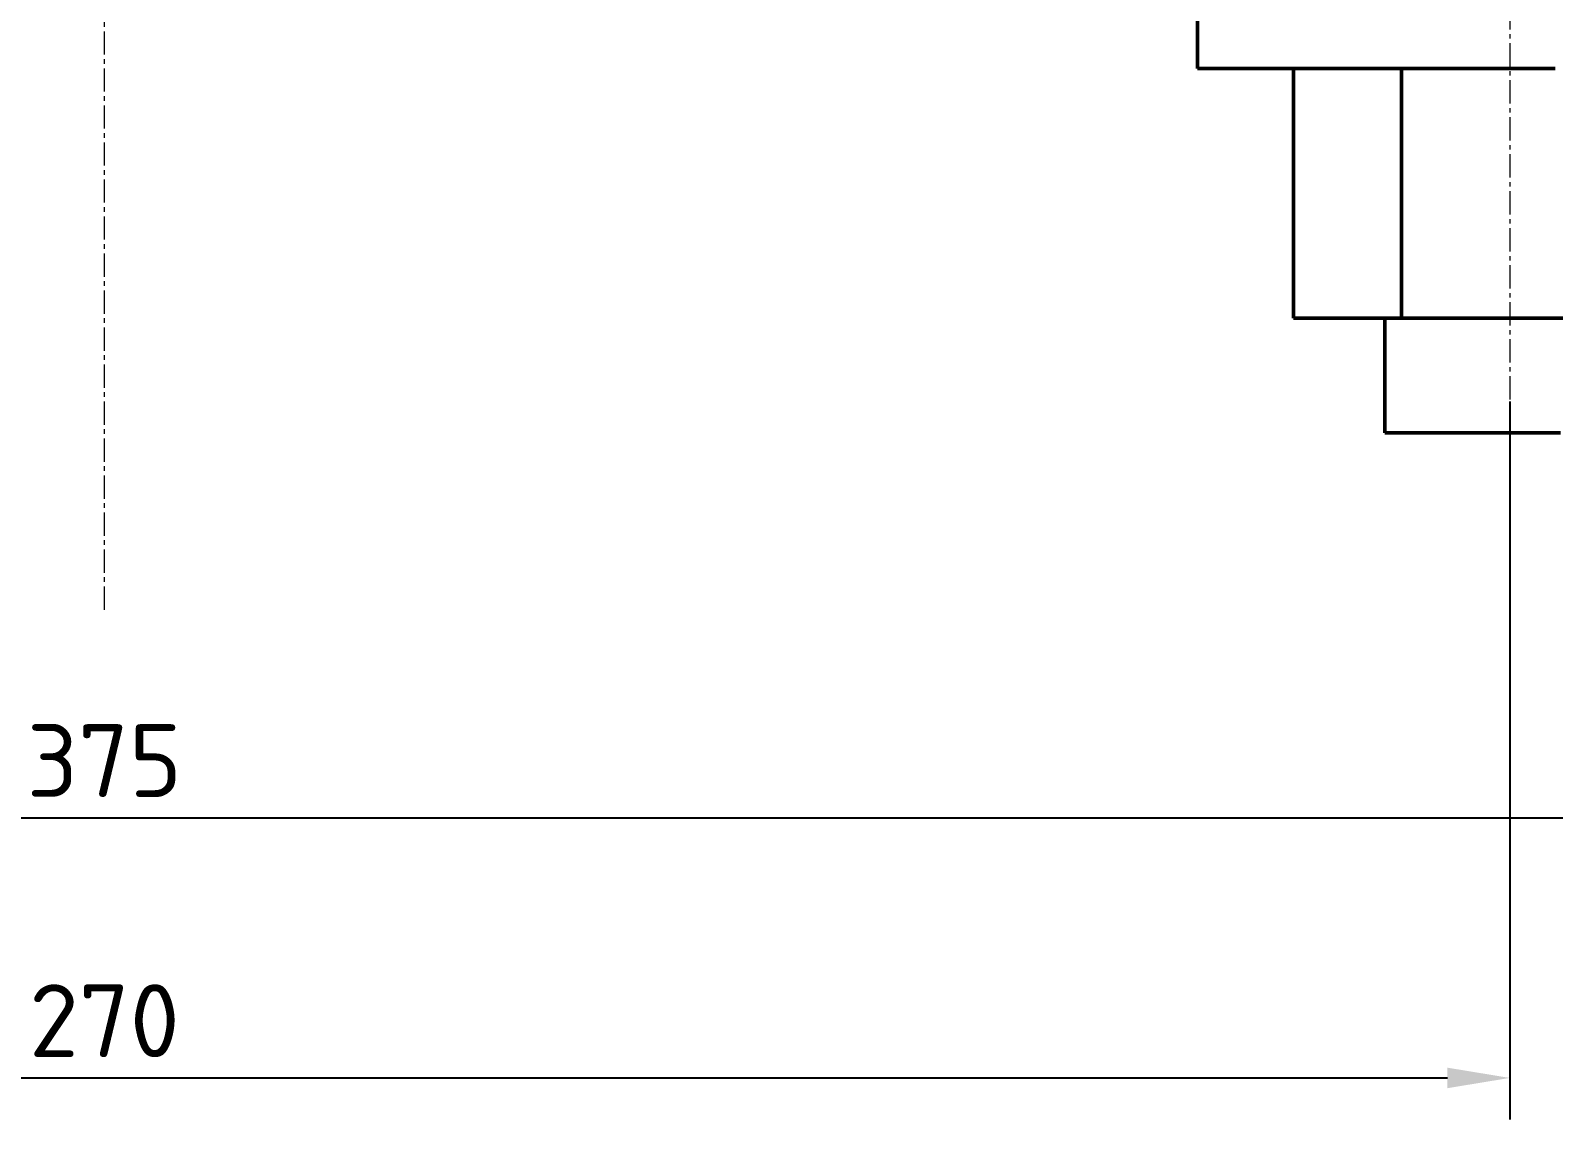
# Model space of a CAD drawing. Header units: millimetres. Extents: x 0 to 1682, y 0 to 1188.
# Drawn here: x 552.9 to 699.2, y 638 to 742.7 of the extents above; entities that cross this region are included whole.
import ezdxf

# ---------------------------------------------------------------- set-up
doc = ezdxf.new("R2010")
doc.units = ezdxf.units.MM
doc.header["$LTSCALE"] = 0.7
doc.linetypes.add('CENTER', pattern=[5.08, 3.175, -0.635, 0.635, -0.635])
doc.layers.add('07_ОСИ', color=2, linetype='CENTER', lineweight=18)
doc.layers.add('20_ВИДИМЫЕ', color=7, linetype='Continuous', lineweight=50)
doc.layers.add('09_РАЗМЕРЫ', color=7, linetype='Continuous')
doc.styles.add('ГОСТ', font='isocpeur.ttf')
doc.dimstyles.new('ГОСТ', dxfattribs={"dimscale": 2, "dimtxt": 3.5, "dimasz": 3, "dimexe": 2, "dimexo": 0, "dimgap": 1, "dimtad": 1, "dimdec": 1, "dimtxsty": 'ГОСТ', "dimcen": 2.5, "dimclrd": 7, "dimclre": 7, "dimclrt": 7, "dimazin": 3, "dimtfac": 1, "dimtmove": 0, "dimatfit": 3, "dimarcsym": 0})

msp = doc.modelspace()

# ---------------------------------------------------------------- linework, layer by layer
at = {"layer": '07_ОСИ'}
for p, q in [((560, 687), (560, 910)), ((695, 809), (695, 692))]:
    msp.add_line(p, q, dxfattribs=at)
at = {"layer": '20_ВИДИМЫЕ'}
for points in [[(665, 739), (665, 744)], [(665, 739), (665.14, 739), (665.28, 739), (665.42, 739), (665.56, 739), (665.7, 739), (666.02, 739), (666.43, 739), (666.85, 739), (667.26, 739), (667.68, 739), (668.16, 739), (668.83, 739), (669.5, 739), (670.16, 739), (670.83, 739), (671.5, 739), (672.37, 739), (673.26, 739), (674.14, 739), (675.03, 739), (675.92, 739), (676.9, 739), (677.96, 739), (679.03, 739), (680.09, 739), (681.15, 739), (682.24, 739), (683.42, 739), (684.6, 739), (685.79, 739), (686.97, 739), (688.16, 739), (689.39, 739), (690.64, 739), (691.88, 739), (693.13, 739), (694.38, 739), (695.62, 739), (696.87, 739), (698.12, 739), (699.36, 739)], [(674.22, 715), (674.22, 739)], [(684.61, 715), (684.61, 739)], [(674.22, 715), (684.61, 715)], [(683, 704), (683, 715)], [(684.61, 715), (705.39, 715)], [(683, 704), (683.14, 704), (683.28, 704), (683.66, 704), (684.07, 704), (684.66, 704), (685.33, 704), (686.12, 704), (687.01, 704), (687.97, 704), (689.03, 704), (690.13, 704), (691.32, 704), (692.51, 704), (693.75, 704), (695, 704), (696.25, 704), (697.49, 704), (698.68, 704), (699.87, 704)]]:
    msp.add_lwpolyline(points, dxfattribs=at)

# ---------------------------------------------------------------- dimensions: what is measured, and where the dimension line sits
at = {"layer": '09_РАЗМЕРЫ'}
for base, p1, p2 in [((372.5, 667), (372.5, 764), (747.5, 764)), ((425, 642), (425, 707), (695, 707))]:
    msp.add_linear_dim(base=base, p1=p1, p2=p2, dimstyle='ГОСТ', override={"dimtxsty": 'ГОСТ'}, dxfattribs=at).render()

doc.saveas('drawing.dxf')
